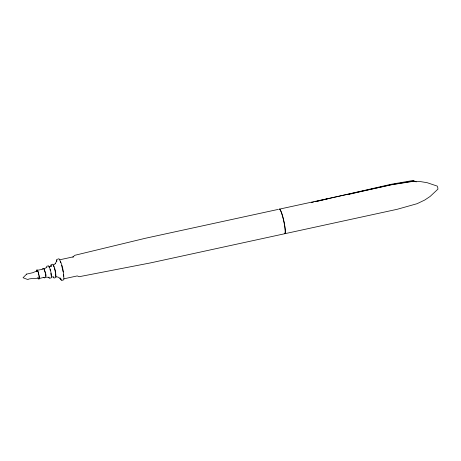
<?xml version="1.0" encoding="UTF-8"?>
<svg xmlns="http://www.w3.org/2000/svg" width="461" height="461" viewBox="0 0 461 461"><rect width="100%" height="100%" fill="white"/><g stroke="black" fill="none" stroke-linecap="round" stroke-linejoin="round"><path stroke-width="0.69" d="M36.736 271.391L36.909 270.918L32.887 272.687L26.617 274.116M42.147 269.27L42.366 268.665L43.749 268.365C44.717 270.786 48.013 277.055 44.331 277.966L43.853 277.326M46.578 266.994L46.861 266.204L48.63 265.818C50.727 269.264 51.436 273.742 51.39 277.764L49.431 278.34L48.803 277.505M51.188 266.429L51.448 265.703L48.843 266.838M56.761 261.571L56.899 260.638L55.141 263.842L55.36 263.623L53.084 265.346M55.631 276.364L55.591 273.782M279.135 209.507A12.591 1.781 77.7 0 1 283.619 219.92A12.591 1.781 77.7 0 1 284.731 233.733L397.186 209.294L417.067 203.704L424.748 200.034L430.073 196.484L437.927 189.148L437.783 187.662L437.218 186.094L427.157 182.694L420.864 181.663L412.37 181.507L391.977 184.677L279.522 209.115M74.302 255.688L72.913 257.157L73.213 256.858L59.918 259.745M26.703 274.03L23.05 277.729L27.879 279.585C28.438 278.012 39.531 278.888 38.067 277.678M42.343 269.31L37.301 270.302L38.28 272.399M46.918 267.386L43.858 268.878L45.357 273.05M416.208 181.916L413.212 180.453L391.02 184.308L314.944 201.739M74.636 255.342L145.376 238.268L278.012 209.444M317.093 201.29L319.928 200.616M321.213 200.31L328.906 198.478M348.925 194.375L351.726 193.712M353.126 193.384L355.927 192.721M357.327 192.393L391.424 184.642L413.632 181.006M311.492 202.546L313.561 202.062M63.952 278.807L77.246 275.92L79.154 276.709L150.586 262.885L284.604 233.762A12.591 1.781 77.7 0 0 283.492 219.943A12.591 1.781 77.7 0 0 279.009 209.536M51.69 276.928L53.816 276.894M45.61 277.153L49.218 277.326L48.981 277.142M56.15 276.698L58.224 277.165L61.238 279.401L60.253 278.081M44.031 277.309L39.052 278.582L39.237 277.389M49.073 267.023L49.367 267.536M53.367 277.136L54.064 278.069L55.919 277.499C55.971 273.004 55.182 268.014 52.836 264.17L50.987 264.747L50.9 266.47M60.201 261.214L60.817 262.747M59.913 277.931L61.48 280.547L63.831 279.769C63.923 272.687 62.673 264.804 58.979 258.748L56.622 259.526L56.478 261.692M53.666 266.118L54.029 267.017M37.877 277.81L38.442 279.032L39.306 278.94L39.006 275.545M61.624 265.311L63.14 271.973M54.404 268.187L54.997 270.503M50.036 269.403L50.364 270.624M38.551 273.402L38.799 274.474M55.113 270.987L55.389 272.439M50.917 273.24L51.2 275.494M45.558 274.122L45.789 275.966M39.271 276.796L38.292 272.151L37.197 269.789L36.546 270.048L36.488 271.235M63.48 274.266L63.67 276.225"/></g></svg>
